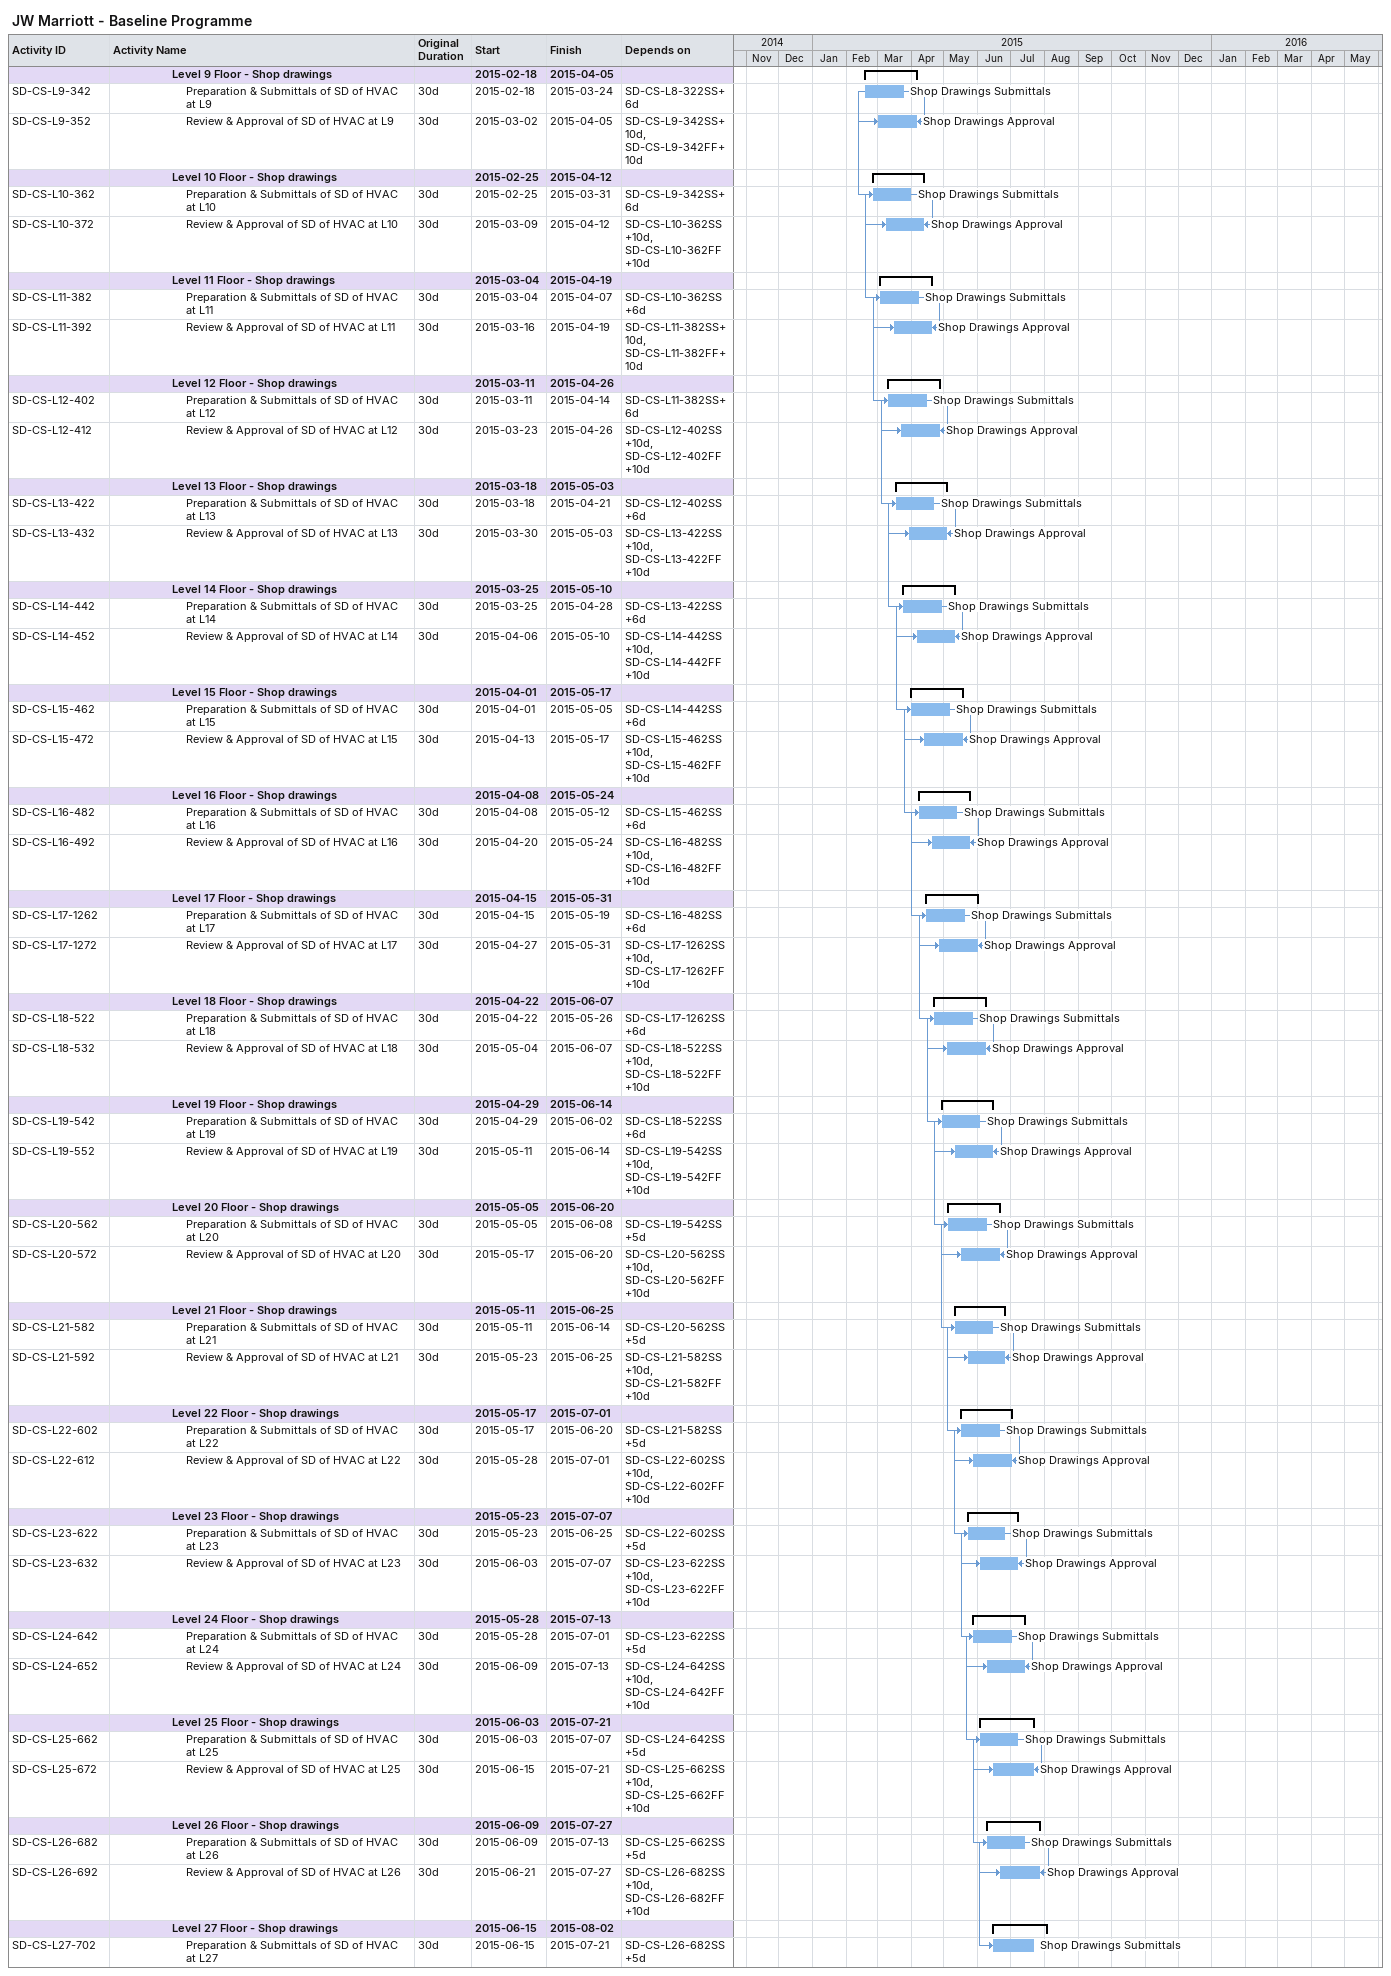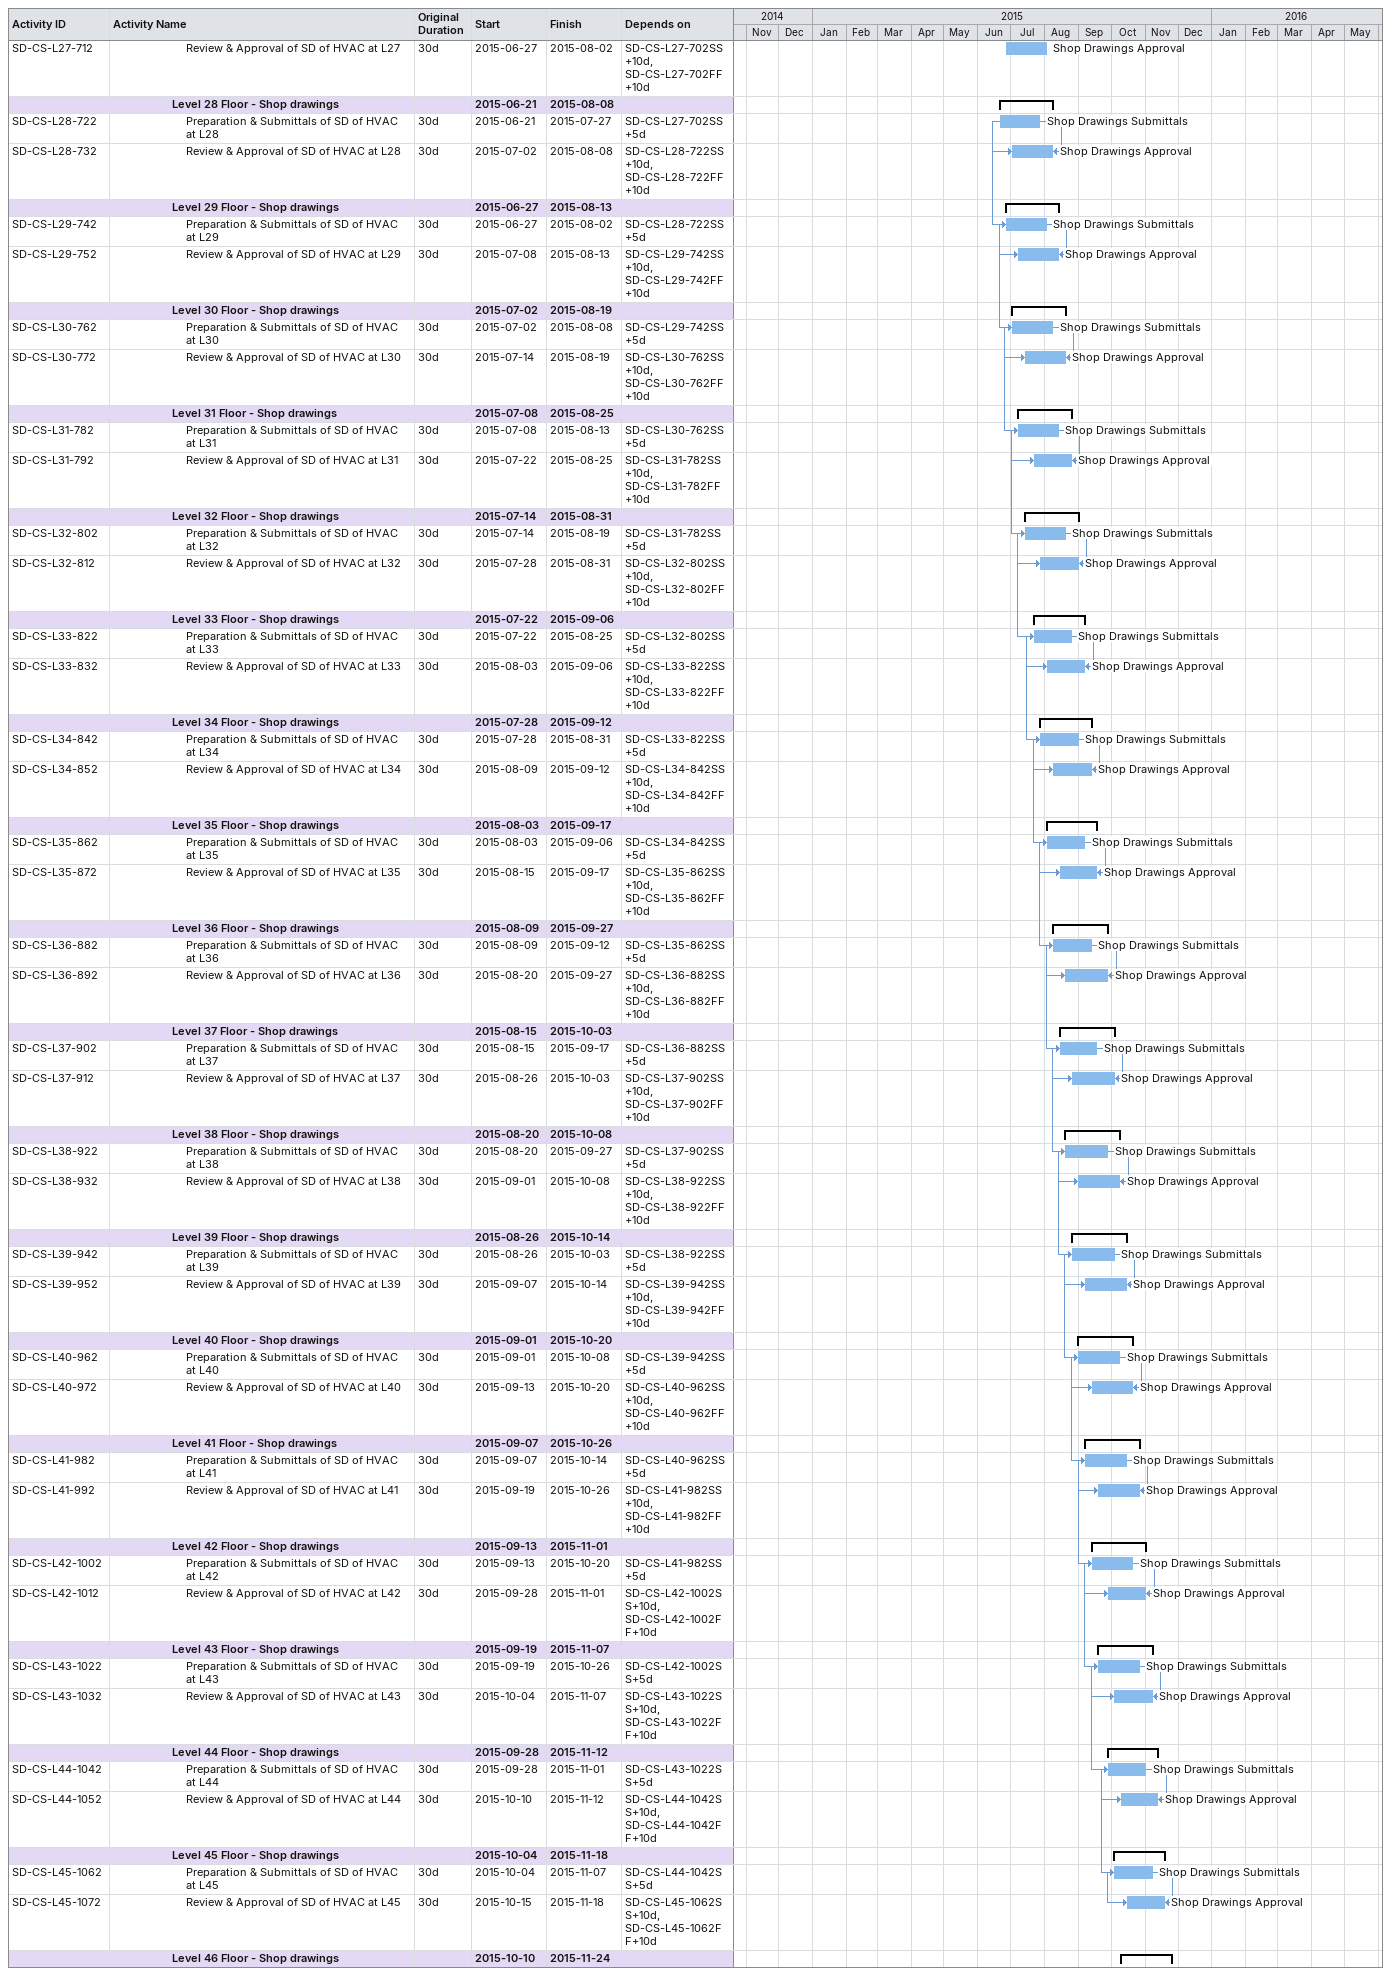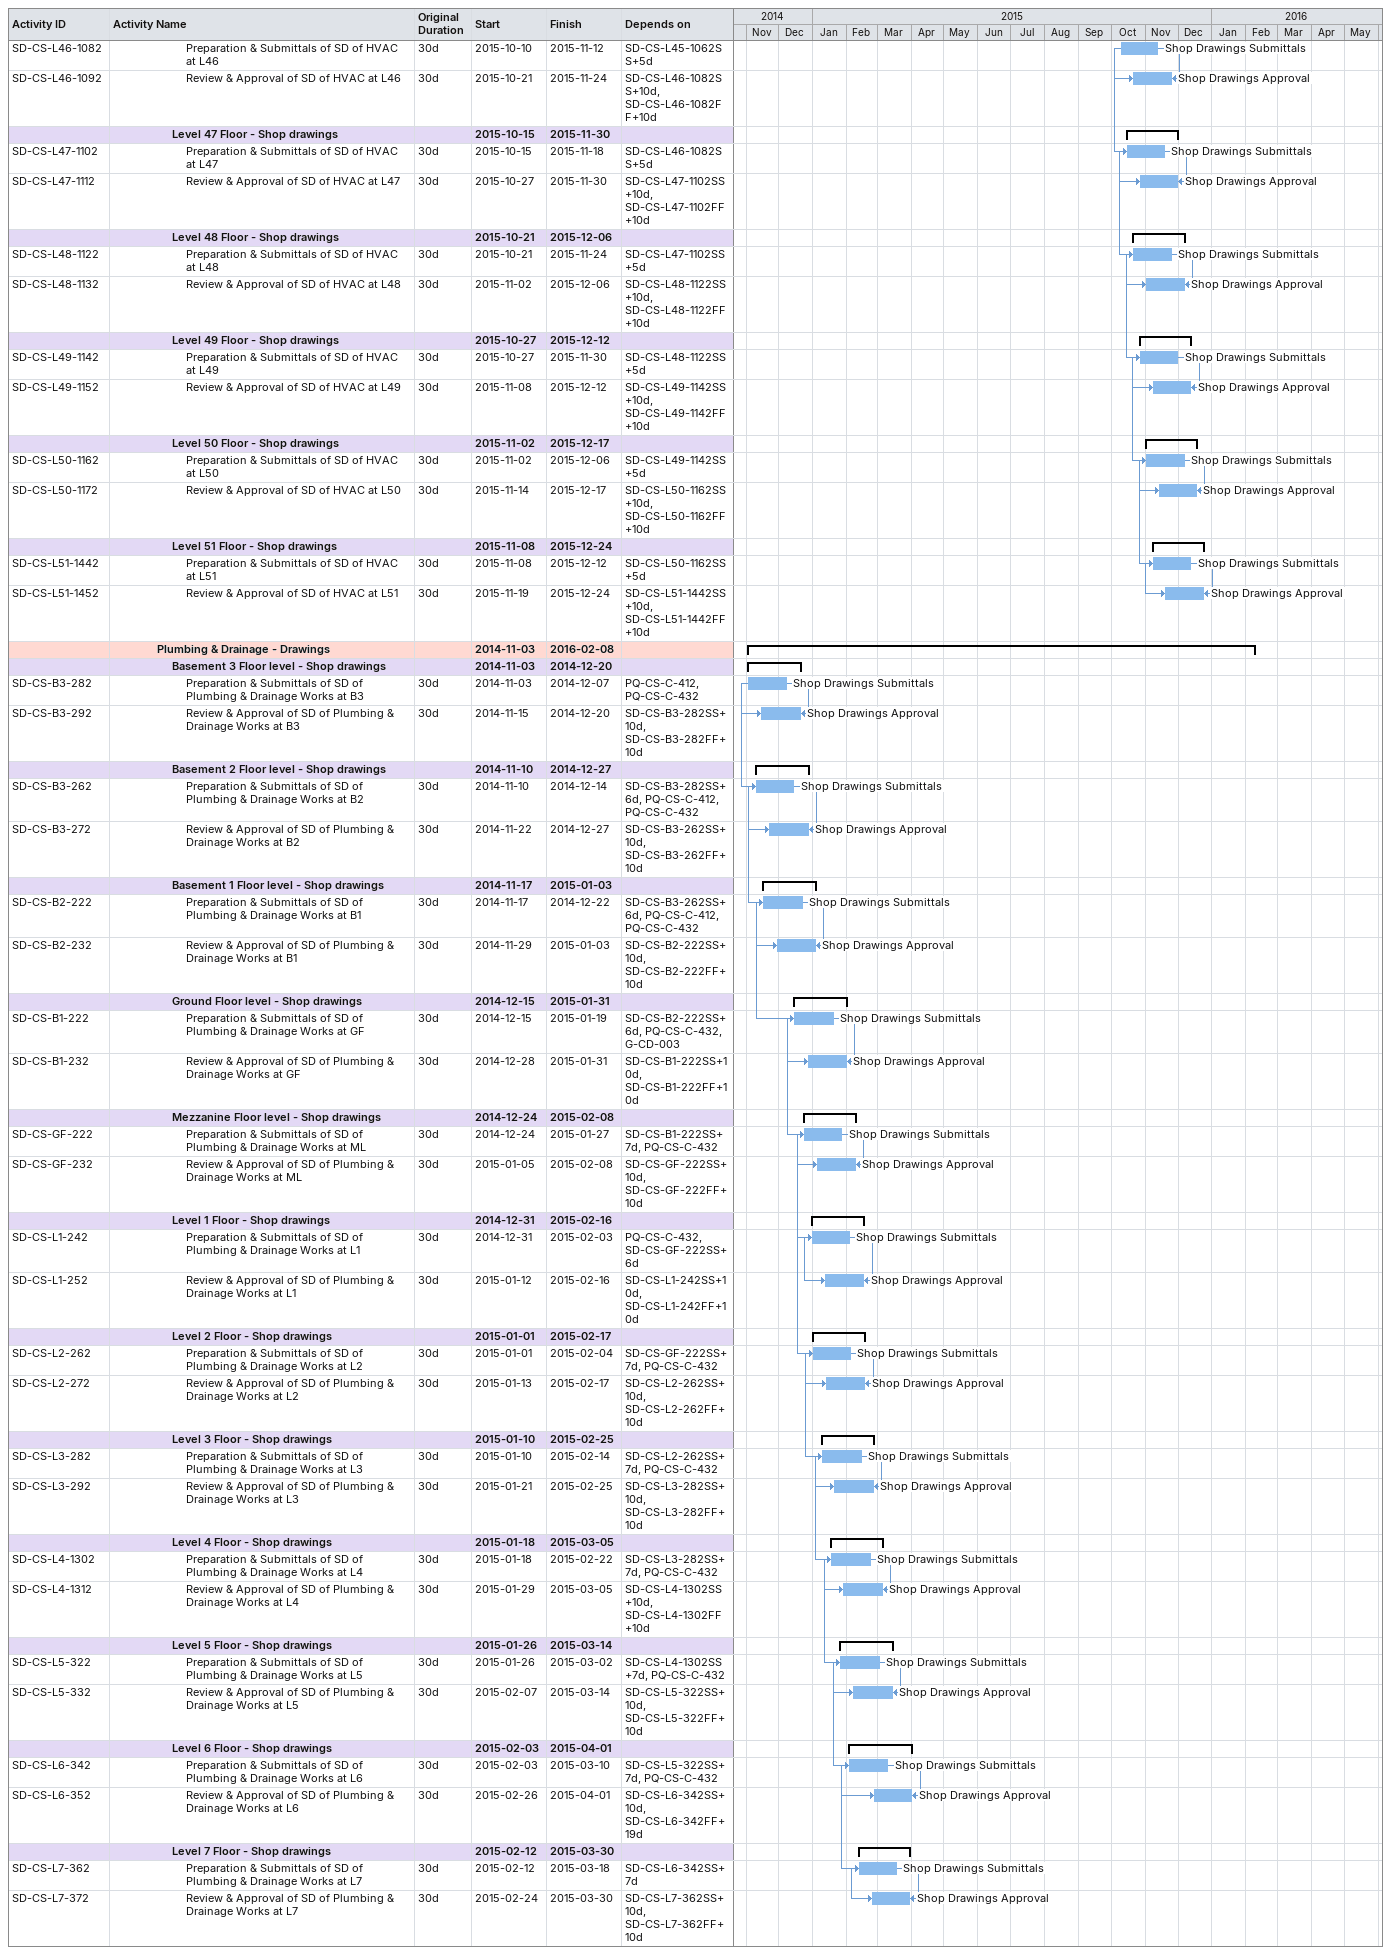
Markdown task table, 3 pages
JW Marriott - Baseline Programme

| ID | Level | Task | Original duration | Start | Finish | Predecessors | Resources |
|---|---|---|---|---|---|---|---|
|  | 5 | **Level 9 Floor - Shop drawings** |  | 2015-02-18 | 2015-04-05 |  |  |
| SD-CS-L9-342 | 6 | Preparation & Submittals of SD of HVAC at L9 | 30d | 2015-02-18 | 2015-03-24 | SD-CS-L8-322SS+6d | Shop Drawings Submittals |
| SD-CS-L9-352 | 6 | Review & Approval of SD of HVAC at L9 | 30d | 2015-03-02 | 2015-04-05 | SD-CS-L9-342SS+10d, SD-CS-L9-342FF+10d | Shop Drawings Approval |
|  | 5 | **Level 10 Floor - Shop drawings** |  | 2015-02-25 | 2015-04-12 |  |  |
| SD-CS-L10-362 | 6 | Preparation & Submittals of SD of HVAC at L10 | 30d | 2015-02-25 | 2015-03-31 | SD-CS-L9-342SS+6d | Shop Drawings Submittals |
| SD-CS-L10-372 | 6 | Review & Approval of SD of HVAC at L10 | 30d | 2015-03-09 | 2015-04-12 | SD-CS-L10-362SS+10d, SD-CS-L10-362FF+10d | Shop Drawings Approval |
|  | 5 | **Level 11 Floor - Shop drawings** |  | 2015-03-04 | 2015-04-19 |  |  |
| SD-CS-L11-382 | 6 | Preparation & Submittals of SD of HVAC at L11 | 30d | 2015-03-04 | 2015-04-07 | SD-CS-L10-362SS+6d | Shop Drawings Submittals |
| SD-CS-L11-392 | 6 | Review & Approval of SD of HVAC at L11 | 30d | 2015-03-16 | 2015-04-19 | SD-CS-L11-382SS+10d, SD-CS-L11-382FF+10d | Shop Drawings Approval |
|  | 5 | **Level 12 Floor - Shop drawings** |  | 2015-03-11 | 2015-04-26 |  |  |
| SD-CS-L12-402 | 6 | Preparation & Submittals of SD of HVAC at L12 | 30d | 2015-03-11 | 2015-04-14 | SD-CS-L11-382SS+6d | Shop Drawings Submittals |
| SD-CS-L12-412 | 6 | Review & Approval of SD of HVAC at L12 | 30d | 2015-03-23 | 2015-04-26 | SD-CS-L12-402SS+10d, SD-CS-L12-402FF+10d | Shop Drawings Approval |
|  | 5 | **Level 13 Floor - Shop drawings** |  | 2015-03-18 | 2015-05-03 |  |  |
| SD-CS-L13-422 | 6 | Preparation & Submittals of SD of HVAC at L13 | 30d | 2015-03-18 | 2015-04-21 | SD-CS-L12-402SS+6d | Shop Drawings Submittals |
| SD-CS-L13-432 | 6 | Review & Approval of SD of HVAC at L13 | 30d | 2015-03-30 | 2015-05-03 | SD-CS-L13-422SS+10d, SD-CS-L13-422FF+10d | Shop Drawings Approval |
|  | 5 | **Level 14 Floor - Shop drawings** |  | 2015-03-25 | 2015-05-10 |  |  |
| SD-CS-L14-442 | 6 | Preparation & Submittals of SD of HVAC at L14 | 30d | 2015-03-25 | 2015-04-28 | SD-CS-L13-422SS+6d | Shop Drawings Submittals |
| SD-CS-L14-452 | 6 | Review & Approval of SD of HVAC at L14 | 30d | 2015-04-06 | 2015-05-10 | SD-CS-L14-442SS+10d, SD-CS-L14-442FF+10d | Shop Drawings Approval |
|  | 5 | **Level 15 Floor - Shop drawings** |  | 2015-04-01 | 2015-05-17 |  |  |
| SD-CS-L15-462 | 6 | Preparation & Submittals of SD of HVAC at L15 | 30d | 2015-04-01 | 2015-05-05 | SD-CS-L14-442SS+6d | Shop Drawings Submittals |
| SD-CS-L15-472 | 6 | Review & Approval of SD of HVAC at L15 | 30d | 2015-04-13 | 2015-05-17 | SD-CS-L15-462SS+10d, SD-CS-L15-462FF+10d | Shop Drawings Approval |
|  | 5 | **Level 16 Floor - Shop drawings** |  | 2015-04-08 | 2015-05-24 |  |  |
| SD-CS-L16-482 | 6 | Preparation & Submittals of SD of HVAC at L16 | 30d | 2015-04-08 | 2015-05-12 | SD-CS-L15-462SS+6d | Shop Drawings Submittals |
| SD-CS-L16-492 | 6 | Review & Approval of SD of HVAC at L16 | 30d | 2015-04-20 | 2015-05-24 | SD-CS-L16-482SS+10d, SD-CS-L16-482FF+10d | Shop Drawings Approval |
|  | 5 | **Level 17 Floor - Shop drawings** |  | 2015-04-15 | 2015-05-31 |  |  |
| SD-CS-L17-1262 | 6 | Preparation & Submittals of SD of HVAC at L17 | 30d | 2015-04-15 | 2015-05-19 | SD-CS-L16-482SS+6d | Shop Drawings Submittals |
| SD-CS-L17-1272 | 6 | Review & Approval of SD of HVAC at L17 | 30d | 2015-04-27 | 2015-05-31 | SD-CS-L17-1262SS+10d, SD-CS-L17-1262FF+10d | Shop Drawings Approval |
|  | 5 | **Level 18 Floor - Shop drawings** |  | 2015-04-22 | 2015-06-07 |  |  |
| SD-CS-L18-522 | 6 | Preparation & Submittals of SD of HVAC at L18 | 30d | 2015-04-22 | 2015-05-26 | SD-CS-L17-1262SS+6d | Shop Drawings Submittals |
| SD-CS-L18-532 | 6 | Review & Approval of SD of HVAC at L18 | 30d | 2015-05-04 | 2015-06-07 | SD-CS-L18-522SS+10d, SD-CS-L18-522FF+10d | Shop Drawings Approval |
|  | 5 | **Level 19 Floor - Shop drawings** |  | 2015-04-29 | 2015-06-14 |  |  |
| SD-CS-L19-542 | 6 | Preparation & Submittals of SD of HVAC at L19 | 30d | 2015-04-29 | 2015-06-02 | SD-CS-L18-522SS+6d | Shop Drawings Submittals |
| SD-CS-L19-552 | 6 | Review & Approval of SD of HVAC at L19 | 30d | 2015-05-11 | 2015-06-14 | SD-CS-L19-542SS+10d, SD-CS-L19-542FF+10d | Shop Drawings Approval |
|  | 5 | **Level 20 Floor - Shop drawings** |  | 2015-05-05 | 2015-06-20 |  |  |
| SD-CS-L20-562 | 6 | Preparation & Submittals of SD of HVAC at L20 | 30d | 2015-05-05 | 2015-06-08 | SD-CS-L19-542SS+5d | Shop Drawings Submittals |
| SD-CS-L20-572 | 6 | Review & Approval of SD of HVAC at L20 | 30d | 2015-05-17 | 2015-06-20 | SD-CS-L20-562SS+10d, SD-CS-L20-562FF+10d | Shop Drawings Approval |
|  | 5 | **Level 21 Floor - Shop drawings** |  | 2015-05-11 | 2015-06-25 |  |  |
| SD-CS-L21-582 | 6 | Preparation & Submittals of SD of HVAC at L21 | 30d | 2015-05-11 | 2015-06-14 | SD-CS-L20-562SS+5d | Shop Drawings Submittals |
| SD-CS-L21-592 | 6 | Review & Approval of SD of HVAC at L21 | 30d | 2015-05-23 | 2015-06-25 | SD-CS-L21-582SS+10d, SD-CS-L21-582FF+10d | Shop Drawings Approval |
|  | 5 | **Level 22 Floor - Shop drawings** |  | 2015-05-17 | 2015-07-01 |  |  |
| SD-CS-L22-602 | 6 | Preparation & Submittals of SD of HVAC at L22 | 30d | 2015-05-17 | 2015-06-20 | SD-CS-L21-582SS+5d | Shop Drawings Submittals |
| SD-CS-L22-612 | 6 | Review & Approval of SD of HVAC at L22 | 30d | 2015-05-28 | 2015-07-01 | SD-CS-L22-602SS+10d, SD-CS-L22-602FF+10d | Shop Drawings Approval |
|  | 5 | **Level 23 Floor - Shop drawings** |  | 2015-05-23 | 2015-07-07 |  |  |
| SD-CS-L23-622 | 6 | Preparation & Submittals of SD of HVAC at L23 | 30d | 2015-05-23 | 2015-06-25 | SD-CS-L22-602SS+5d | Shop Drawings Submittals |
| SD-CS-L23-632 | 6 | Review & Approval of SD of HVAC at L23 | 30d | 2015-06-03 | 2015-07-07 | SD-CS-L23-622SS+10d, SD-CS-L23-622FF+10d | Shop Drawings Approval |
|  | 5 | **Level 24 Floor - Shop drawings** |  | 2015-05-28 | 2015-07-13 |  |  |
| SD-CS-L24-642 | 6 | Preparation & Submittals of SD of HVAC at L24 | 30d | 2015-05-28 | 2015-07-01 | SD-CS-L23-622SS+5d | Shop Drawings Submittals |
| SD-CS-L24-652 | 6 | Review & Approval of SD of HVAC at L24 | 30d | 2015-06-09 | 2015-07-13 | SD-CS-L24-642SS+10d, SD-CS-L24-642FF+10d | Shop Drawings Approval |
|  | 5 | **Level 25 Floor - Shop drawings** |  | 2015-06-03 | 2015-07-21 |  |  |
| SD-CS-L25-662 | 6 | Preparation & Submittals of SD of HVAC at L25 | 30d | 2015-06-03 | 2015-07-07 | SD-CS-L24-642SS+5d | Shop Drawings Submittals |
| SD-CS-L25-672 | 6 | Review & Approval of SD of HVAC at L25 | 30d | 2015-06-15 | 2015-07-21 | SD-CS-L25-662SS+10d, SD-CS-L25-662FF+10d | Shop Drawings Approval |
|  | 5 | **Level 26 Floor - Shop drawings** |  | 2015-06-09 | 2015-07-27 |  |  |
| SD-CS-L26-682 | 6 | Preparation & Submittals of SD of HVAC at L26 | 30d | 2015-06-09 | 2015-07-13 | SD-CS-L25-662SS+5d | Shop Drawings Submittals |
| SD-CS-L26-692 | 6 | Review & Approval of SD of HVAC at L26 | 30d | 2015-06-21 | 2015-07-27 | SD-CS-L26-682SS+10d, SD-CS-L26-682FF+10d | Shop Drawings Approval |
|  | 5 | **Level 27 Floor - Shop drawings** |  | 2015-06-15 | 2015-08-02 |  |  |
| SD-CS-L27-702 | 6 | Preparation & Submittals of SD of HVAC at L27 | 30d | 2015-06-15 | 2015-07-21 | SD-CS-L26-682SS+5d | Shop Drawings Submittals |
| SD-CS-L27-712 | 6 | Review & Approval of SD of HVAC at L27 | 30d | 2015-06-27 | 2015-08-02 | SD-CS-L27-702SS+10d, SD-CS-L27-702FF+10d | Shop Drawings Approval |
|  | 5 | **Level 28 Floor - Shop drawings** |  | 2015-06-21 | 2015-08-08 |  |  |
| SD-CS-L28-722 | 6 | Preparation & Submittals of SD of HVAC at L28 | 30d | 2015-06-21 | 2015-07-27 | SD-CS-L27-702SS+5d | Shop Drawings Submittals |
| SD-CS-L28-732 | 6 | Review & Approval of SD of HVAC at L28 | 30d | 2015-07-02 | 2015-08-08 | SD-CS-L28-722SS+10d, SD-CS-L28-722FF+10d | Shop Drawings Approval |
|  | 5 | **Level 29 Floor - Shop drawings** |  | 2015-06-27 | 2015-08-13 |  |  |
| SD-CS-L29-742 | 6 | Preparation & Submittals of SD of HVAC at L29 | 30d | 2015-06-27 | 2015-08-02 | SD-CS-L28-722SS+5d | Shop Drawings Submittals |
| SD-CS-L29-752 | 6 | Review & Approval of SD of HVAC at L29 | 30d | 2015-07-08 | 2015-08-13 | SD-CS-L29-742SS+10d, SD-CS-L29-742FF+10d | Shop Drawings Approval |
|  | 5 | **Level 30 Floor - Shop drawings** |  | 2015-07-02 | 2015-08-19 |  |  |
| SD-CS-L30-762 | 6 | Preparation & Submittals of SD of HVAC at L30 | 30d | 2015-07-02 | 2015-08-08 | SD-CS-L29-742SS+5d | Shop Drawings Submittals |
| SD-CS-L30-772 | 6 | Review & Approval of SD of HVAC at L30 | 30d | 2015-07-14 | 2015-08-19 | SD-CS-L30-762SS+10d, SD-CS-L30-762FF+10d | Shop Drawings Approval |
|  | 5 | **Level 31 Floor - Shop drawings** |  | 2015-07-08 | 2015-08-25 |  |  |
| SD-CS-L31-782 | 6 | Preparation & Submittals of SD of HVAC at L31 | 30d | 2015-07-08 | 2015-08-13 | SD-CS-L30-762SS+5d | Shop Drawings Submittals |
| SD-CS-L31-792 | 6 | Review & Approval of SD of HVAC at L31 | 30d | 2015-07-22 | 2015-08-25 | SD-CS-L31-782SS+10d, SD-CS-L31-782FF+10d | Shop Drawings Approval |
|  | 5 | **Level 32 Floor - Shop drawings** |  | 2015-07-14 | 2015-08-31 |  |  |
| SD-CS-L32-802 | 6 | Preparation & Submittals of SD of HVAC at L32 | 30d | 2015-07-14 | 2015-08-19 | SD-CS-L31-782SS+5d | Shop Drawings Submittals |
| SD-CS-L32-812 | 6 | Review & Approval of SD of HVAC at L32 | 30d | 2015-07-28 | 2015-08-31 | SD-CS-L32-802SS+10d, SD-CS-L32-802FF+10d | Shop Drawings Approval |
|  | 5 | **Level 33 Floor - Shop drawings** |  | 2015-07-22 | 2015-09-06 |  |  |
| SD-CS-L33-822 | 6 | Preparation & Submittals of SD of HVAC at L33 | 30d | 2015-07-22 | 2015-08-25 | SD-CS-L32-802SS+5d | Shop Drawings Submittals |
| SD-CS-L33-832 | 6 | Review & Approval of SD of HVAC at L33 | 30d | 2015-08-03 | 2015-09-06 | SD-CS-L33-822SS+10d, SD-CS-L33-822FF+10d | Shop Drawings Approval |
|  | 5 | **Level 34 Floor - Shop drawings** |  | 2015-07-28 | 2015-09-12 |  |  |
| SD-CS-L34-842 | 6 | Preparation & Submittals of SD of HVAC at L34 | 30d | 2015-07-28 | 2015-08-31 | SD-CS-L33-822SS+5d | Shop Drawings Submittals |
| SD-CS-L34-852 | 6 | Review & Approval of SD of HVAC at L34 | 30d | 2015-08-09 | 2015-09-12 | SD-CS-L34-842SS+10d, SD-CS-L34-842FF+10d | Shop Drawings Approval |
|  | 5 | **Level 35 Floor - Shop drawings** |  | 2015-08-03 | 2015-09-17 |  |  |
| SD-CS-L35-862 | 6 | Preparation & Submittals of SD of HVAC at L35 | 30d | 2015-08-03 | 2015-09-06 | SD-CS-L34-842SS+5d | Shop Drawings Submittals |
| SD-CS-L35-872 | 6 | Review & Approval of SD of HVAC at L35 | 30d | 2015-08-15 | 2015-09-17 | SD-CS-L35-862SS+10d, SD-CS-L35-862FF+10d | Shop Drawings Approval |
|  | 5 | **Level 36 Floor - Shop drawings** |  | 2015-08-09 | 2015-09-27 |  |  |
| SD-CS-L36-882 | 6 | Preparation & Submittals of SD of HVAC at L36 | 30d | 2015-08-09 | 2015-09-12 | SD-CS-L35-862SS+5d | Shop Drawings Submittals |
| SD-CS-L36-892 | 6 | Review & Approval of SD of HVAC at L36 | 30d | 2015-08-20 | 2015-09-27 | SD-CS-L36-882SS+10d, SD-CS-L36-882FF+10d | Shop Drawings Approval |
|  | 5 | **Level 37 Floor - Shop drawings** |  | 2015-08-15 | 2015-10-03 |  |  |
| SD-CS-L37-902 | 6 | Preparation & Submittals of SD of HVAC at L37 | 30d | 2015-08-15 | 2015-09-17 | SD-CS-L36-882SS+5d | Shop Drawings Submittals |
| SD-CS-L37-912 | 6 | Review & Approval of SD of HVAC at L37 | 30d | 2015-08-26 | 2015-10-03 | SD-CS-L37-902SS+10d, SD-CS-L37-902FF+10d | Shop Drawings Approval |
|  | 5 | **Level 38 Floor - Shop drawings** |  | 2015-08-20 | 2015-10-08 |  |  |
| SD-CS-L38-922 | 6 | Preparation & Submittals of SD of HVAC at L38 | 30d | 2015-08-20 | 2015-09-27 | SD-CS-L37-902SS+5d | Shop Drawings Submittals |
| SD-CS-L38-932 | 6 | Review & Approval of SD of HVAC at L38 | 30d | 2015-09-01 | 2015-10-08 | SD-CS-L38-922SS+10d, SD-CS-L38-922FF+10d | Shop Drawings Approval |
|  | 5 | **Level 39 Floor - Shop drawings** |  | 2015-08-26 | 2015-10-14 |  |  |
| SD-CS-L39-942 | 6 | Preparation & Submittals of SD of HVAC at L39 | 30d | 2015-08-26 | 2015-10-03 | SD-CS-L38-922SS+5d | Shop Drawings Submittals |
| SD-CS-L39-952 | 6 | Review & Approval of SD of HVAC at L39 | 30d | 2015-09-07 | 2015-10-14 | SD-CS-L39-942SS+10d, SD-CS-L39-942FF+10d | Shop Drawings Approval |
|  | 5 | **Level 40 Floor - Shop drawings** |  | 2015-09-01 | 2015-10-20 |  |  |
| SD-CS-L40-962 | 6 | Preparation & Submittals of SD of HVAC at L40 | 30d | 2015-09-01 | 2015-10-08 | SD-CS-L39-942SS+5d | Shop Drawings Submittals |
| SD-CS-L40-972 | 6 | Review & Approval of SD of HVAC at L40 | 30d | 2015-09-13 | 2015-10-20 | SD-CS-L40-962SS+10d, SD-CS-L40-962FF+10d | Shop Drawings Approval |
|  | 5 | **Level 41 Floor - Shop drawings** |  | 2015-09-07 | 2015-10-26 |  |  |
| SD-CS-L41-982 | 6 | Preparation & Submittals of SD of HVAC at L41 | 30d | 2015-09-07 | 2015-10-14 | SD-CS-L40-962SS+5d | Shop Drawings Submittals |
| SD-CS-L41-992 | 6 | Review & Approval of SD of HVAC at L41 | 30d | 2015-09-19 | 2015-10-26 | SD-CS-L41-982SS+10d, SD-CS-L41-982FF+10d | Shop Drawings Approval |
|  | 5 | **Level 42 Floor - Shop drawings** |  | 2015-09-13 | 2015-11-01 |  |  |
| SD-CS-L42-1002 | 6 | Preparation & Submittals of SD of HVAC at L42 | 30d | 2015-09-13 | 2015-10-20 | SD-CS-L41-982SS+5d | Shop Drawings Submittals |
| SD-CS-L42-1012 | 6 | Review & Approval of SD of HVAC at L42 | 30d | 2015-09-28 | 2015-11-01 | SD-CS-L42-1002SS+10d, SD-CS-L42-1002FF+10d | Shop Drawings Approval |
|  | 5 | **Level 43 Floor - Shop drawings** |  | 2015-09-19 | 2015-11-07 |  |  |
| SD-CS-L43-1022 | 6 | Preparation & Submittals of SD of HVAC at L43 | 30d | 2015-09-19 | 2015-10-26 | SD-CS-L42-1002SS+5d | Shop Drawings Submittals |
| SD-CS-L43-1032 | 6 | Review & Approval of SD of HVAC at L43 | 30d | 2015-10-04 | 2015-11-07 | SD-CS-L43-1022SS+10d, SD-CS-L43-1022FF+10d | Shop Drawings Approval |
|  | 5 | **Level 44 Floor - Shop drawings** |  | 2015-09-28 | 2015-11-12 |  |  |
| SD-CS-L44-1042 | 6 | Preparation & Submittals of SD of HVAC at L44 | 30d | 2015-09-28 | 2015-11-01 | SD-CS-L43-1022SS+5d | Shop Drawings Submittals |
| SD-CS-L44-1052 | 6 | Review & Approval of SD of HVAC at L44 | 30d | 2015-10-10 | 2015-11-12 | SD-CS-L44-1042SS+10d, SD-CS-L44-1042FF+10d | Shop Drawings Approval |
|  | 5 | **Level 45 Floor - Shop drawings** |  | 2015-10-04 | 2015-11-18 |  |  |
| SD-CS-L45-1062 | 6 | Preparation & Submittals of SD of HVAC at L45 | 30d | 2015-10-04 | 2015-11-07 | SD-CS-L44-1042SS+5d | Shop Drawings Submittals |
| SD-CS-L45-1072 | 6 | Review & Approval of SD of HVAC at L45 | 30d | 2015-10-15 | 2015-11-18 | SD-CS-L45-1062SS+10d, SD-CS-L45-1062FF+10d | Shop Drawings Approval |
|  | 5 | **Level 46 Floor - Shop drawings** |  | 2015-10-10 | 2015-11-24 |  |  |
| SD-CS-L46-1082 | 6 | Preparation & Submittals of SD of HVAC at L46 | 30d | 2015-10-10 | 2015-11-12 | SD-CS-L45-1062SS+5d | Shop Drawings Submittals |
| SD-CS-L46-1092 | 6 | Review & Approval of SD of HVAC at L46 | 30d | 2015-10-21 | 2015-11-24 | SD-CS-L46-1082SS+10d, SD-CS-L46-1082FF+10d | Shop Drawings Approval |
|  | 5 | **Level 47 Floor - Shop drawings** |  | 2015-10-15 | 2015-11-30 |  |  |
| SD-CS-L47-1102 | 6 | Preparation & Submittals of SD of HVAC at L47 | 30d | 2015-10-15 | 2015-11-18 | SD-CS-L46-1082SS+5d | Shop Drawings Submittals |
| SD-CS-L47-1112 | 6 | Review & Approval of SD of HVAC at L47 | 30d | 2015-10-27 | 2015-11-30 | SD-CS-L47-1102SS+10d, SD-CS-L47-1102FF+10d | Shop Drawings Approval |
|  | 5 | **Level 48 Floor - Shop drawings** |  | 2015-10-21 | 2015-12-06 |  |  |
| SD-CS-L48-1122 | 6 | Preparation & Submittals of SD of HVAC at L48 | 30d | 2015-10-21 | 2015-11-24 | SD-CS-L47-1102SS+5d | Shop Drawings Submittals |
| SD-CS-L48-1132 | 6 | Review & Approval of SD of HVAC at L48 | 30d | 2015-11-02 | 2015-12-06 | SD-CS-L48-1122SS+10d, SD-CS-L48-1122FF+10d | Shop Drawings Approval |
|  | 5 | **Level 49 Floor - Shop drawings** |  | 2015-10-27 | 2015-12-12 |  |  |
| SD-CS-L49-1142 | 6 | Preparation & Submittals of SD of HVAC at L49 | 30d | 2015-10-27 | 2015-11-30 | SD-CS-L48-1122SS+5d | Shop Drawings Submittals |
| SD-CS-L49-1152 | 6 | Review & Approval of SD of HVAC at L49 | 30d | 2015-11-08 | 2015-12-12 | SD-CS-L49-1142SS+10d, SD-CS-L49-1142FF+10d | Shop Drawings Approval |
|  | 5 | **Level 50 Floor - Shop drawings** |  | 2015-11-02 | 2015-12-17 |  |  |
| SD-CS-L50-1162 | 6 | Preparation & Submittals of SD of HVAC at L50 | 30d | 2015-11-02 | 2015-12-06 | SD-CS-L49-1142SS+5d | Shop Drawings Submittals |
| SD-CS-L50-1172 | 6 | Review & Approval of SD of HVAC at L50 | 30d | 2015-11-14 | 2015-12-17 | SD-CS-L50-1162SS+10d, SD-CS-L50-1162FF+10d | Shop Drawings Approval |
|  | 5 | **Level 51 Floor - Shop drawings** |  | 2015-11-08 | 2015-12-24 |  |  |
| SD-CS-L51-1442 | 6 | Preparation & Submittals of SD of HVAC at L51 | 30d | 2015-11-08 | 2015-12-12 | SD-CS-L50-1162SS+5d | Shop Drawings Submittals |
| SD-CS-L51-1452 | 6 | Review & Approval of SD of HVAC at L51 | 30d | 2015-11-19 | 2015-12-24 | SD-CS-L51-1442SS+10d, SD-CS-L51-1442FF+10d | Shop Drawings Approval |
|  | 4 | **Plumbing & Drainage - Drawings** |  | 2014-11-03 | 2016-02-08 |  |  |
|  | 5 | **Basement 3 Floor level - Shop drawings** |  | 2014-11-03 | 2014-12-20 |  |  |
| SD-CS-B3-282 | 6 | Preparation & Submittals of SD of Plumbing & Drainage Works at B3 | 30d | 2014-11-03 | 2014-12-07 | PQ-CS-C-412, PQ-CS-C-432 | Shop Drawings Submittals |
| SD-CS-B3-292 | 6 | Review & Approval of SD of Plumbing & Drainage Works at B3 | 30d | 2014-11-15 | 2014-12-20 | SD-CS-B3-282SS+10d, SD-CS-B3-282FF+10d | Shop Drawings Approval |
|  | 5 | **Basement 2 Floor level - Shop drawings** |  | 2014-11-10 | 2014-12-27 |  |  |
| SD-CS-B3-262 | 6 | Preparation & Submittals of SD of Plumbing & Drainage Works at B2 | 30d | 2014-11-10 | 2014-12-14 | SD-CS-B3-282SS+6d, PQ-CS-C-412, PQ-CS-C-432 | Shop Drawings Submittals |
| SD-CS-B3-272 | 6 | Review & Approval of SD of Plumbing & Drainage Works at B2 | 30d | 2014-11-22 | 2014-12-27 | SD-CS-B3-262SS+10d, SD-CS-B3-262FF+10d | Shop Drawings Approval |
|  | 5 | **Basement 1 Floor level - Shop drawings** |  | 2014-11-17 | 2015-01-03 |  |  |
| SD-CS-B2-222 | 6 | Preparation & Submittals of SD of Plumbing & Drainage Works at B1 | 30d | 2014-11-17 | 2014-12-22 | SD-CS-B3-262SS+6d, PQ-CS-C-412, PQ-CS-C-432 | Shop Drawings Submittals |
| SD-CS-B2-232 | 6 | Review & Approval of SD of Plumbing & Drainage Works at B1 | 30d | 2014-11-29 | 2015-01-03 | SD-CS-B2-222SS+10d, SD-CS-B2-222FF+10d | Shop Drawings Approval |
|  | 5 | **Ground Floor level - Shop drawings** |  | 2014-12-15 | 2015-01-31 |  |  |
| SD-CS-B1-222 | 6 | Preparation & Submittals of SD of Plumbing & Drainage Works at GF | 30d | 2014-12-15 | 2015-01-19 | SD-CS-B2-222SS+6d, PQ-CS-C-432, G-CD-003 | Shop Drawings Submittals |
| SD-CS-B1-232 | 6 | Review & Approval of SD of Plumbing & Drainage Works at GF | 30d | 2014-12-28 | 2015-01-31 | SD-CS-B1-222SS+10d, SD-CS-B1-222FF+10d | Shop Drawings Approval |
|  | 5 | **Mezzanine Floor level - Shop drawings** |  | 2014-12-24 | 2015-02-08 |  |  |
| SD-CS-GF-222 | 6 | Preparation & Submittals of SD of Plumbing & Drainage Works at ML | 30d | 2014-12-24 | 2015-01-27 | SD-CS-B1-222SS+7d, PQ-CS-C-432 | Shop Drawings Submittals |
| SD-CS-GF-232 | 6 | Review & Approval of SD of Plumbing & Drainage Works at ML | 30d | 2015-01-05 | 2015-02-08 | SD-CS-GF-222SS+10d, SD-CS-GF-222FF+10d | Shop Drawings Approval |
|  | 5 | **Level 1 Floor - Shop drawings** |  | 2014-12-31 | 2015-02-16 |  |  |
| SD-CS-L1-242 | 6 | Preparation & Submittals of SD of Plumbing & Drainage Works at L1 | 30d | 2014-12-31 | 2015-02-03 | PQ-CS-C-432, SD-CS-GF-222SS+6d | Shop Drawings Submittals |
| SD-CS-L1-252 | 6 | Review & Approval of SD of Plumbing & Drainage Works at L1 | 30d | 2015-01-12 | 2015-02-16 | SD-CS-L1-242SS+10d, SD-CS-L1-242FF+10d | Shop Drawings Approval |
|  | 5 | **Level 2 Floor - Shop drawings** |  | 2015-01-01 | 2015-02-17 |  |  |
| SD-CS-L2-262 | 6 | Preparation & Submittals of SD of Plumbing & Drainage Works at L2 | 30d | 2015-01-01 | 2015-02-04 | SD-CS-GF-222SS+7d, PQ-CS-C-432 | Shop Drawings Submittals |
| SD-CS-L2-272 | 6 | Review & Approval of SD of Plumbing & Drainage Works at L2 | 30d | 2015-01-13 | 2015-02-17 | SD-CS-L2-262SS+10d, SD-CS-L2-262FF+10d | Shop Drawings Approval |
|  | 5 | **Level 3 Floor - Shop drawings** |  | 2015-01-10 | 2015-02-25 |  |  |
| SD-CS-L3-282 | 6 | Preparation & Submittals of SD of Plumbing & Drainage Works at L3 | 30d | 2015-01-10 | 2015-02-14 | SD-CS-L2-262SS+7d, PQ-CS-C-432 | Shop Drawings Submittals |
| SD-CS-L3-292 | 6 | Review & Approval of SD of Plumbing & Drainage Works at L3 | 30d | 2015-01-21 | 2015-02-25 | SD-CS-L3-282SS+10d, SD-CS-L3-282FF+10d | Shop Drawings Approval |
|  | 5 | **Level 4 Floor - Shop drawings** |  | 2015-01-18 | 2015-03-05 |  |  |
| SD-CS-L4-1302 | 6 | Preparation & Submittals of SD of Plumbing & Drainage Works at L4 | 30d | 2015-01-18 | 2015-02-22 | SD-CS-L3-282SS+7d, PQ-CS-C-432 | Shop Drawings Submittals |
| SD-CS-L4-1312 | 6 | Review & Approval of SD of Plumbing & Drainage Works at L4 | 30d | 2015-01-29 | 2015-03-05 | SD-CS-L4-1302SS+10d, SD-CS-L4-1302FF+10d | Shop Drawings Approval |
|  | 5 | **Level 5 Floor - Shop drawings** |  | 2015-01-26 | 2015-03-14 |  |  |
| SD-CS-L5-322 | 6 | Preparation & Submittals of SD of Plumbing & Drainage Works at L5 | 30d | 2015-01-26 | 2015-03-02 | SD-CS-L4-1302SS+7d, PQ-CS-C-432 | Shop Drawings Submittals |
| SD-CS-L5-332 | 6 | Review & Approval of SD of Plumbing & Drainage Works at L5 | 30d | 2015-02-07 | 2015-03-14 | SD-CS-L5-322SS+10d, SD-CS-L5-322FF+10d | Shop Drawings Approval |
|  | 5 | **Level 6 Floor - Shop drawings** |  | 2015-02-03 | 2015-04-01 |  |  |
| SD-CS-L6-342 | 6 | Preparation & Submittals of SD of Plumbing & Drainage Works at L6 | 30d | 2015-02-03 | 2015-03-10 | SD-CS-L5-322SS+7d, PQ-CS-C-432 | Shop Drawings Submittals |
| SD-CS-L6-352 | 6 | Review & Approval of SD of Plumbing & Drainage Works at L6 | 30d | 2015-02-26 | 2015-04-01 | SD-CS-L6-342SS+10d, SD-CS-L6-342FF+19d | Shop Drawings Approval |
|  | 5 | **Level 7 Floor - Shop drawings** |  | 2015-02-12 | 2015-03-30 |  |  |
| SD-CS-L7-362 | 6 | Preparation & Submittals of SD of Plumbing & Drainage Works at L7 | 30d | 2015-02-12 | 2015-03-18 | SD-CS-L6-342SS+7d | Shop Drawings Submittals |
| SD-CS-L7-372 | 6 | Review & Approval of SD of Plumbing & Drainage Works at L7 | 30d | 2015-02-24 | 2015-03-30 | SD-CS-L7-362SS+10d, SD-CS-L7-362FF+10d | Shop Drawings Approval |
